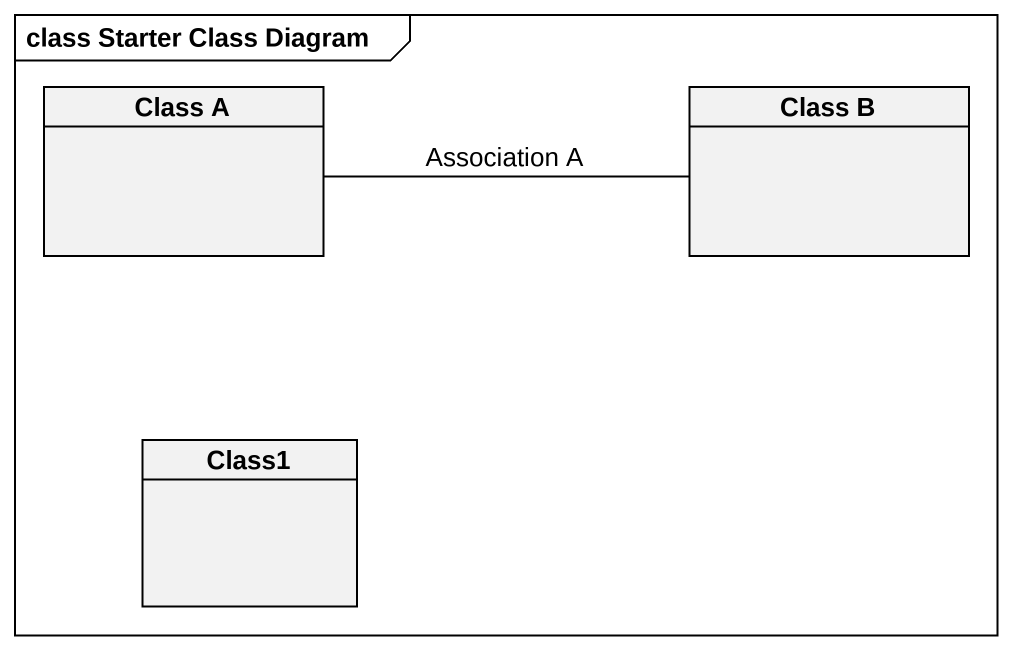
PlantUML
@startuml
mainframe class Starter Class Diagram
hide circle
hide empty members
class "Class A" as Class_A
class "Class B" as Class_B
class Class1
Class_A -right- Class_B : Association A
@enduml
